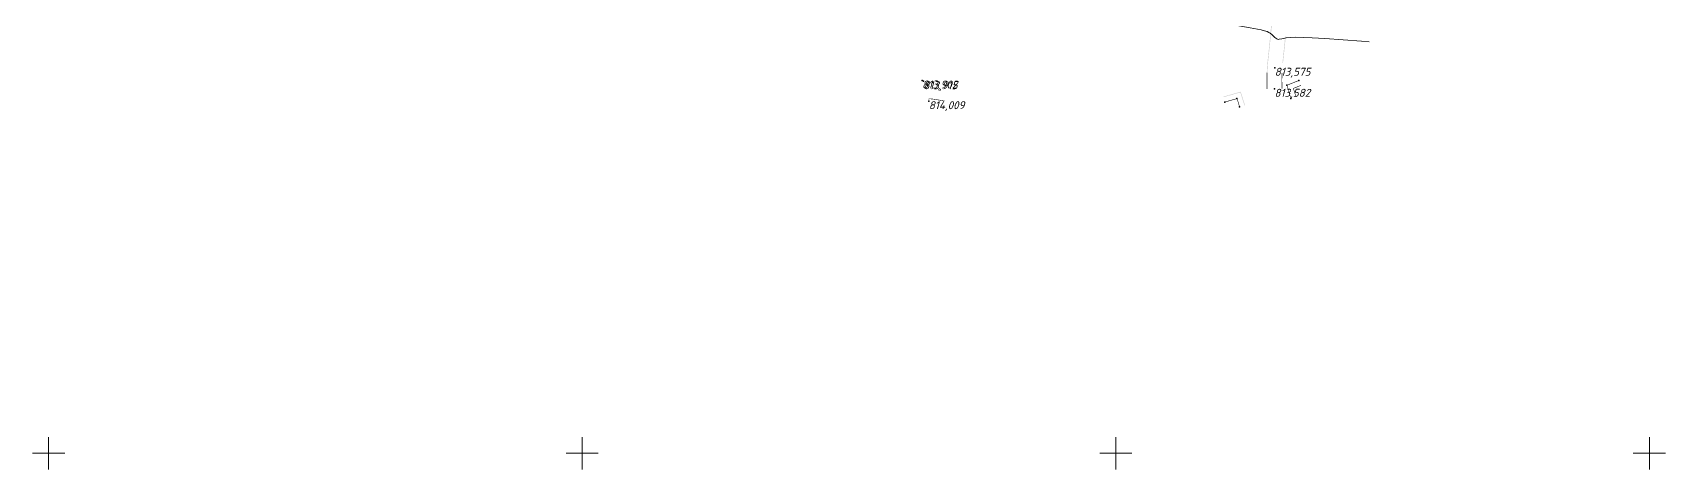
# Model space of a CAD drawing. Header units: metres. Extents: x 629572 to 645168, y 4785785 to 4790166.
# Drawn here: x 635297 to 635603, y 4787897 to 4787978.8 of the extents above; entities that cross this region are included whole.
import ezdxf

# ---------------------------------------------------------------- set-up
doc = ezdxf.new("R2010")
doc.units = ezdxf.units.M
doc.linetypes.add('Сплошная', pattern=[0])
doc.layers.get('0').update_dxf_attribs({"linetype": 'CONTINUOUS'})
for name, color, linetype in [('Горизонтали', 7, 'CONTINUOUS'), ('Дороги грунтовые_проселочные', 7, 'CONTINUOUS'), ('Нурсултан', 7, 'CONTINUOUS'), ('Ограды каменные и жб (H более 1м) - по краю', 7, 'CONTINUOUS'), ('Сетка координатная', 7, 'CONTINUOUS')]:
    doc.layers.add(name, color=color, linetype=linetype)
doc.styles.add('ISOCPEUR', font='isocpeui.ttf')

# ---------------------------------------------------------------- blocks, each defined once
blk = doc.blocks.new('Крест')
at = {"color": 0, "linetype": 'Continuous', "lineweight": 0, "flags": 128}
for points in [[(-1, 0), (1, 0)], [(0, -1), (0, 1)]]:
    blk.add_lwpolyline(points, dxfattribs=at)

msp = doc.modelspace()

# ---------------------------------------------------------------- hatches: boundary and pattern name
at = {"layer": 'Дороги грунтовые_проселочные'}
for points in [[(635529.066, 4787978.389), (635529.1, 4787978.733), (635529.1, 4787978.733), (635529.101, 4787978.74), (635529.101, 4787978.747), (635529.101, 4787978.747), (635529.18, 4787979.647), (635529.18, 4787979.647), (635529.182, 4787979.662), (635529.182, 4787979.662), (635529.245, 4787980.485), (635529.245, 4787980.485), (635529.246, 4787980.508), (635529.246, 4787980.508), (635529.288, 4787981.213), (635529.289, 4787981.213), (635529.29, 4787981.25), (635529.29, 4787981.25), (635529.307, 4787981.807), (635529.308, 4787981.807), (635529.308, 4787981.83), (635529.309, 4787981.852), (635529.308, 4787981.852), (635529.307, 4787982.349), (635529.307, 4787982.349), (635529.307, 4787982.38), (635529.307, 4787982.38), (635529.294, 4787982.902), (635529.294, 4787982.902), (635529.293, 4787982.93), (635529.293, 4787982.93), (635529.269, 4787983.463), (635529.269, 4787983.463), (635529.267, 4787983.489), (635529.267, 4787983.489), (635529.232, 4787984.029), (635529.232, 4787984.029), (635529.232, 4787984.041), (635529.231, 4787984.053), (635529.231, 4787984.053), (635529.186, 4787984.596), (635529.186, 4787984.596), (635529.184, 4787984.619), (635529.184, 4787984.619), (635529.135, 4787985.108), (635529.036, 4787985.098), (635529.085, 4787984.599), (635529.132, 4787984.034), (635529.168, 4787983.471), (635529.193, 4787982.913), (635529.207, 4787982.363), (635529.208, 4787981.831), (635529.189, 4787981.236), (635529.146, 4787980.504), (635529.081, 4787979.663), (635529.001, 4787978.749), (635528.967, 4787978.399)], [(635528.405, 4787971.332), (635528.415, 4787971.637), (635528.416, 4787971.668), (635528.452, 4787972.324), (635528.453, 4787972.343), (635528.455, 4787972.362), (635528.49, 4787972.782), (635528.491, 4787972.802), (635528.549, 4787973.388), (635528.55, 4787973.396), (635528.625, 4787974.118), (635528.626, 4787974.121), (635528.714, 4787974.949), (635528.714, 4787974.95), (635528.714, 4787974.95), (635528.91, 4787976.803), (635528.91, 4787976.803), (635528.911, 4787976.813), (635528.911, 4787976.813), (635529.066, 4787978.389), (635528.967, 4787978.399), (635528.811, 4787976.818), (635528.615, 4787974.96), (635528.526, 4787974.132), (635528.526, 4787974.129), (635528.45, 4787973.407), (635528.45, 4787973.398), (635528.392, 4787972.812), (635528.39, 4787972.791), (635528.355, 4787972.37), (635528.353, 4787972.35), (635528.352, 4787972.329), (635528.316, 4787971.673), (635528.315, 4787971.64), (635528.305, 4787971.335)], [(635531.338, 4787973.133), (635531.41, 4787973.826), (635531.498, 4787974.653), (635531.498, 4787974.654), (635531.499, 4787974.655), (635531.695, 4787976.519), (635531.696, 4787976.529), (635531.853, 4787978.115), (635531.753, 4787978.125), (635531.597, 4787976.539), (635531.596, 4787976.529), (635531.399, 4787974.665), (635531.399, 4787974.665), (635531.399, 4787974.664), (635531.311, 4787973.838), (635531.311, 4787973.838), (635531.31, 4787973.835), (635531.31, 4787973.835), (635531.238, 4787973.143)], [(635528.341, 4787968.288), (635528.398, 4787968.288), (635528.39, 4787968.947), (635528.389, 4787968.953), (635528.384, 4787969.611), (635528.384, 4787969.617), (635528.384, 4787969.623), (635528.384, 4787970.281), (635528.384, 4787970.299), (635528.393, 4787970.956), (635528.394, 4787970.968), (635528.394, 4787970.98), (635528.405, 4787971.332), (635528.305, 4787971.335), (635528.294, 4787970.984), (635528.294, 4787970.971), (635528.293, 4787970.958), (635528.284, 4787970.3), (635528.284, 4787970.281), (635528.284, 4787969.623), (635528.284, 4787969.616), (635528.284, 4787969.61), (635528.289, 4787968.952), (635528.29, 4787968.945), (635528.298, 4787968.287)], [(635531.158, 4787968.324), (635531.198, 4787968.325), (635531.189, 4787968.98), (635531.184, 4787969.628), (635531.184, 4787970.27), (635531.193, 4787970.904), (635531.204, 4787971.243), (635531.104, 4787971.246), (635531.093, 4787970.919), (635531.093, 4787970.919), (635531.093, 4787970.906), (635531.093, 4787970.894), (635531.093, 4787970.894), (635531.084, 4787970.279), (635531.084, 4787970.279), (635531.084, 4787970.261), (635531.084, 4787970.261), (635531.084, 4787969.634), (635531.084, 4787969.634), (635531.084, 4787969.628), (635531.084, 4787969.622), (635531.084, 4787969.622), (635531.089, 4787968.982), (635531.089, 4787968.982), (635531.089, 4787968.976), (635531.089, 4787968.976), (635531.098, 4787968.324)]]:
    msp.add_hatch(color=7, dxfattribs=at).paths.add_polyline_path(points)
at = {"layer": 'Ограды каменные и жб (H более 1м) - по краю'}
for points in [[(635532.752, 4787966.531), (635532.772, 4787966.465), (635532.774, 4787966.466), (635532.868, 4787966.495), (635532.848, 4787966.56), (635532.127, 4787968.938), (635532.066, 4787968.967), (635532.114, 4787968.944), (635532.127, 4787968.938), (635532.387, 4787969.042), (635534.35, 4787969.829), (635534.312, 4787969.923), (635532.349, 4787969.135), (635532.047, 4787969.014), (635532.005, 4787968.996), (635532.018, 4787968.952)], [(635524.184, 4787965.231), (635524.217, 4787965.242), (635523.712, 4787966.796), (635523.399, 4787967.757), (635522.426, 4787967.481), (635522.18, 4787967.411), (635520.145, 4787966.834), (635520.173, 4787966.738), (635522.208, 4787967.315), (635522.454, 4787967.385), (635523.334, 4787967.634), (635523.616, 4787966.765), (635524.121, 4787965.211)], [(635533.315, 4787968.368), (635533.35, 4787968.351), (635534.722, 4787968.901), (635534.685, 4787968.994), (635533.228, 4787968.41)], [(635533.281, 4787968.384), (635533.237, 4787968.405), (635533.228, 4787968.41), (635533.709, 4787966.821), (635533.729, 4787966.756), (635533.731, 4787966.756), (635533.825, 4787966.785), (635533.805, 4787966.85), (635533.35, 4787968.351)], [(635523.233, 4787964.922), (635523.266, 4787964.932), (635522.761, 4787966.486), (635522.746, 4787966.532), (635522.699, 4787966.519), (635522.453, 4787966.449), (635520.418, 4787965.872), (635520.446, 4787965.776), (635522.48, 4787966.353), (635522.68, 4787966.41), (635522.685, 4787966.419), (635522.713, 4787966.471), (635522.687, 4787966.423), (635522.687, 4787966.422), (635522.686, 4787966.42), (635522.68, 4787966.41), (635523.17, 4787964.902)]]:
    msp.add_hatch(color=7, dxfattribs=at).paths.add_polyline_path(points)

# ---------------------------------------------------------------- linework, layer by layer
at = {"layer": 'Горизонтали', "color": 34, "linetype": 'Сплошная', "lineweight": 0, "true_color": 0xa55200, "elevation": 813.5, "flags": 128}
msp.add_lwpolyline([(635547.481, 4787977.137), (635546.067, 4787977.235), (635539.21, 4787977.703), (635536.78, 4787977.855), (635535.089, 4787977.934), (635533.748, 4787977.958), (635532.724, 4787977.926), (635531.927, 4787977.838), (635531.115, 4787977.674), (635530.616, 4787977.578), (635530.454, 4787977.574), (635530.313, 4787977.597), (635530.157, 4787977.661), (635529.991, 4787977.769), (635529.811, 4787977.923), (635529.561, 4787978.17), (635529.231, 4787978.492), (635528.965, 4787978.713), (635528.688, 4787978.885), (635528.348, 4787979.029), (635527.878, 4787979.174), (635527.234, 4787979.33), (635525.175, 4787979.738), (635521.638, 4787980.355), (635516.225, 4787981.256), (635509.403, 4787982.366), (635502.22, 4787983.514), (635495.637, 4787984.546), (635485.858, 4787986.027), (635481.613, 4787986.641), (635478.114, 4787987.126), (635475.533, 4787987.448), (635474.925, 4787987.5), (635474.637, 4787987.492), (635474.512, 4787987.462), (635474.439, 4787987.432), (635474.401, 4787987.408), (635474.388, 4787987.399), (635474.382, 4787987.395), (635474.376, 4787987.39), (635474.376, 4787987.39), (635474.375, 4787987.389)], dxfattribs=at)
at = {"layer": 'Горизонтали', "color": 34, "linetype": 'Сплошная', "lineweight": 0, "const_width": 0.1, "elevation": 814, "flags": 128}
msp.add_lwpolyline([(635467.897, 4787966.012), (635467.451, 4787966.094), (635466.33, 4787966.293), (635465.607, 4787966.399), (635465.172, 4787966.426), (635465.029, 4787966.414), (635464.926, 4787966.384), (635464.908, 4787966.377), (635464.885, 4787966.367), (635464.871, 4787966.361), (635464.87, 4787966.361), (635464.868, 4787966.36)], dxfattribs=at)
at = {"layer": 'Нурсултан', "color": 7}
for p in [(635463.695, 4787969.863, 27.225), (635529.8, 4787972.25, 26.898), (635534.331, 4787969.876, 26.989), (635463.946, 4787969.725, 27.238), (635529.748, 4787968.306, 26.905), (635532.066, 4787968.967, 27.168), (635464.97, 4787965.987, 27.332), (635520.432, 4787965.824, 27.161), (635522.713, 4787966.471, 27.137), (635523.218, 4787964.917, 27.021), (635532.82, 4787966.48, 27.225)]:
    msp.add_point(p, dxfattribs=at)

# ---------------------------------------------------------------- block references
at = {"layer": 'Сетка координатная', "color": 136, "linetype": 'Continuous', "true_color": 0x008080, "xscale": 3, "yscale": 3}
for p in [(635300, 4787900), (635400, 4787900), (635500, 4787900), (635600, 4787900)]:
    msp.add_blockref('Крест', p, dxfattribs=at)

# ---------------------------------------------------------------- texts
at = {"layer": 'Нурсултан', "color": 251, "char_height": 1.5, "attachment_point": 1, "style": 'ISOCPEUR'}
for s, insert in [('813,902', (635463.695, 4787969.863, 27.225)), ('813,575', (635529.8, 4787972.25, 26.898)), ('813,915', (635463.946, 4787969.725, 27.238)), ('813,582', (635529.748, 4787968.306, 26.905)), ('814,009', (635464.97, 4787965.987, 27.332))]:
    msp.add_mtext(s, dxfattribs=dict(at, insert=insert))

doc.saveas('drawing.dxf')
